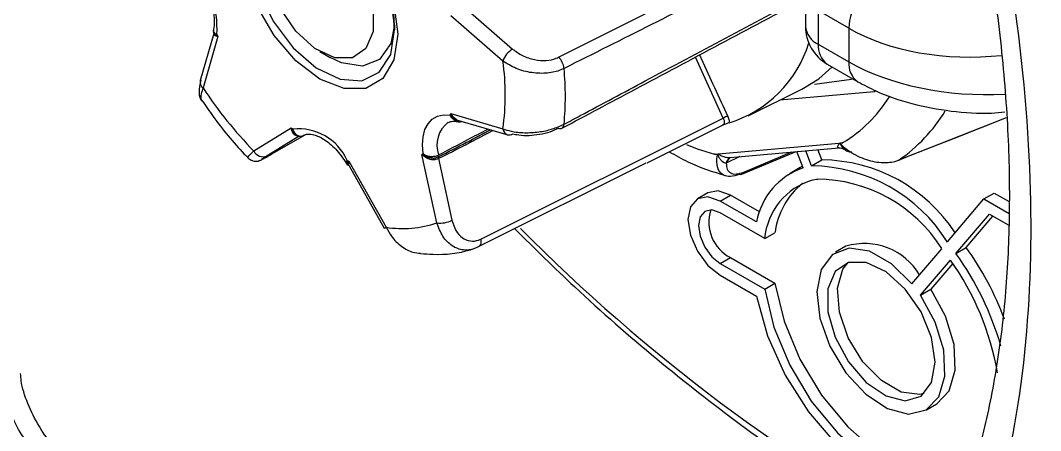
# Model space of a CAD drawing. Extents: x 16.7 to 113.1, y 4.5 to 84.5.
# Drawn here: x 19.366 to 20.768, y 5.924 to 6.488 of the extents above; entities that cross this region are included whole.
import ezdxf

# ---------------------------------------------------------------- set-up
doc = ezdxf.new("R2010")
doc.units = 0
doc.header["$MEASUREMENT"] = 0
doc.layers.add('OBJECT', color=7, linetype='CONTINUOUS')

msp = doc.modelspace()

# ---------------------------------------------------------------- linework, layer by layer
at = {"layer": 'OBJECT'}
for p, q in [((20.1058, 6.437), (20.4517, 6.6111)), ((20.4448, 6.5257), (20.4448, 6.4796)), ((19.9778, 6.5043), (20.0425, 6.4483)), ((20.0293, 6.4318), (19.9576, 6.4939)), ((20.5045, 6.4769), (20.4624, 6.5012)), ((20.4624, 6.5012), (20.4624, 6.4551)), ((20.5045, 6.4769), (20.5045, 6.4308)), ((19.6323, 6.4697), (19.6136, 6.4052)), ((19.6378, 6.4653), (19.6174, 6.3949)), ((19.6322, 6.4699), (19.6323, 6.47)), ((20.4624, 6.4551), (20.5045, 6.4308)), ((19.7779, 6.4447), (19.7921, 6.4365)), ((20.332, 6.3534), (20.2938, 6.4372)), ((20.4748, 6.4277), (20.5169, 6.4034)), ((20.4574, 6.3998), (20.5083, 6.4068)), ((20.366, 6.3567), (20.4399, 6.3933)), ((20.5392, 6.39), (20.5419, 6.3915)), ((20.4098, 6.3784), (20.5392, 6.39)), ((19.9576, 6.3595), (20.0293, 6.3387)), ((19.9699, 6.3495), (20.0358, 6.3305)), ((19.9989, 6.1872), (20.332, 6.3534)), ((19.6871, 6.3082), (19.7385, 6.3399)), ((20.0161, 6.3362), (19.9853, 6.3202)), ((20.0121, 6.3373), (19.9861, 6.3236)), ((20.2274, 6.2921), (20.3317, 6.3441)), ((19.7496, 6.3287), (19.7054, 6.3014)), ((19.7118, 6.3041), (19.7575, 6.3304)), ((20.3198, 6.3038), (20.4962, 6.3196)), ((20.3415, 6.2992), (20.4905, 6.3125)), ((20.3574, 6.2762), (20.4321, 6.3073)), ((20.36, 6.2792), (20.4263, 6.3068)), ((20.4416, 6.285), (20.433, 6.3074)), ((20.4533, 6.2877), (20.4452, 6.3085)), ((20.4674, 6.2959), (20.4619, 6.31)), ((19.8174, 6.2944), (19.8687, 6.2033)), ((19.9385, 6.2095), (19.9181, 6.3034)), ((19.941, 6.2977), (19.9405, 6.2975)), ((19.9407, 6.3002), (19.9412, 6.3005)), ((19.941, 6.2977), (19.9593, 6.2132)), ((20.3545, 6.3004), (20.3361, 6.2913)), ((20.3413, 6.299), (20.3415, 6.2992)), ((20.4533, 6.2877), (20.4674, 6.2959)), ((20.5724, 6.2954), (20.573, 6.2957)), ((19.818, 6.2877), (19.8663, 6.2021)), ((20.2258, 6.2913), (19.9944, 6.1759)), ((20.3361, 6.2913), (20.3358, 6.2914)), ((20.4378, 6.2855), (20.4237, 6.2773)), ((20.4408, 6.2871), (20.4378, 6.2855)), ((20.4606, 6.2688), (20.4545, 6.2683)), ((20.4606, 6.2688), (20.4603, 6.2695)), ((20.4606, 6.2688), (20.4623, 6.2698)), ((20.3106, 6.2507), (20.2965, 6.2425)), ((20.6899, 6.2422), (20.7041, 6.2504)), ((20.7041, 6.2504), (20.7245, 6.2386)), ((20.3277, 6.2394), (20.3419, 6.2476)), ((20.3775, 6.2106), (20.3277, 6.2394)), ((20.3818, 6.2245), (20.3419, 6.2476)), ((20.6398, 6.1831), (20.6899, 6.2422)), ((20.6899, 6.2422), (20.7248, 6.2221)), ((20.3889, 6.1878), (20.3277, 6.2231)), ((20.6516, 6.1673), (20.6976, 6.2215)), ((20.6658, 6.1755), (20.7024, 6.2187)), ((20.6976, 6.2215), (20.724, 6.2062)), ((20.3889, 6.1878), (20.403, 6.1959)), ((20.5003, 6.1772), (20.4862, 6.1691)), ((20.5912, 6.1258), (20.632, 6.1739)), ((20.6516, 6.1673), (20.6658, 6.1755)), ((20.3277, 6.1537), (20.3419, 6.1618)), ((20.3277, 6.1537), (20.3889, 6.1184)), ((20.3419, 6.1618), (20.403, 6.1265)), ((20.603, 6.11), (20.6439, 6.1582)), ((20.6471, 6.1535), (20.6171, 6.1181)), ((20.3277, 6.1373), (20.3775, 6.1086)), ((20.3889, 6.1184), (20.403, 6.1265)), ((20.603, 6.11), (20.6171, 6.1181)), ((20.6112, 5.9525), (20.6253, 5.9607))]:
    msp.add_line(p, q, dxfattribs=at)
at = {"layer": 'OBJECT', "flags": 128}
for points in [[(19.8849, 6.4687), (19.8796, 6.4335), (19.8644, 6.4079), (19.8408, 6.3942), (19.811, 6.3939), (19.7779, 6.4069), (19.7449, 6.432), (19.7151, 6.4668), (19.6914, 6.5077), (19.6763, 6.5509), (19.671, 6.5921), (19.6763, 6.6272), (19.6914, 6.6529), (19.7151, 6.6666), (19.7449, 6.6669), (19.7779, 6.6539), (19.811, 6.6287), (19.8408, 6.594), (19.8644, 6.553), (19.8796, 6.5098), (19.8849, 6.4687)], [(19.7811, 6.647), (19.7728, 6.6513), (19.7411, 6.6604), (19.7137, 6.6555), (19.6936, 6.6373), (19.683, 6.6077), (19.683, 6.5699), (19.6936, 6.528), (19.7137, 6.4866), (19.7411, 6.4501), (19.7728, 6.4225), (19.8055, 6.4068), (19.8354, 6.4047), (19.8595, 6.4164), (19.8751, 6.4406), (19.8805, 6.4748), (19.8805, 6.4748)], [(19.7037, 6.5732), (19.7087, 6.6013), (19.7231, 6.6198), (19.7448, 6.6262), (19.7711, 6.6197), (19.7983, 6.6011), (19.8227, 6.573), (19.8411, 6.5391), (19.8509, 6.504), (19.8509, 6.4725), (19.8411, 6.4488), (19.8227, 6.4361), (19.7983, 6.4362), (19.7711, 6.449), (19.7448, 6.4727), (19.7231, 6.5043), (19.7087, 6.5394), (19.7037, 6.5732)], [(19.8803, 6.4814), (19.8751, 6.4557), (19.8598, 6.4339), (19.8363, 6.4246), (19.8074, 6.4292), (19.7921, 6.4365)], [(20.4399, 6.3933), (20.463, 6.4075), (20.4816, 6.4237)], [(19.9196, 6.3045), (19.9187, 6.3166), (19.9195, 6.3278), (19.9221, 6.3376), (19.9264, 6.3457), (19.9322, 6.3519), (19.9394, 6.356), (19.9477, 6.3579), (19.9569, 6.3575)], [(20.5724, 6.2954), (20.714, 6.3513), (20.7212, 6.3541)], [(20.573, 6.2957), (20.5884, 6.3018), (20.6498, 6.326), (20.7212, 6.3542)], [(19.9861, 6.3236), (19.9932, 6.3273), (20.0124, 6.3372)], [(20.2815, 6.3169), (20.2961, 6.3113), (20.3198, 6.3038)], [(20.3419, 6.2476), (20.3249, 6.2534), (20.3106, 6.2507)], [(20.3277, 6.2394), (20.3108, 6.2453), (20.2965, 6.2425), (20.2869, 6.2315), (20.2835, 6.2139), (20.2869, 6.1924), (20.2965, 6.1703), (20.3108, 6.151), (20.3277, 6.1373)], [(20.3277, 6.2231), (20.3162, 6.2271), (20.3065, 6.2252), (20.3, 6.2177), (20.2977, 6.2057), (20.3, 6.1911), (20.3065, 6.1761), (20.3162, 6.1629), (20.3277, 6.1537)], [(19.9989, 6.1872), (19.9991, 6.1851), (19.9991, 6.1831), (19.9989, 6.1813), (19.9984, 6.1797), (19.9977, 6.1784), (19.9968, 6.1772), (19.9957, 6.1764), (19.9944, 6.1759)], [(20.5912, 6.1258), (20.5629, 6.1533), (20.533, 6.1703), (20.5048, 6.1747), (20.4818, 6.1661), (20.4663, 6.1454), (20.4603, 6.115), (20.4645, 6.0784), (20.4783, 6.0398), (20.5001, 6.0035), (20.5276, 5.9739), (20.5574, 5.9542), (20.5862, 5.9467), (20.6108, 5.9523), (20.6282, 5.9704), (20.6365, 5.9987), (20.6348, 6.0343), (20.6232, 6.0728), (20.603, 6.11)], [(20.6229, 6.0179), (20.6179, 6.0518), (20.6036, 6.0869), (20.5818, 6.1184), (20.5555, 6.1422), (20.5284, 6.155), (20.5039, 6.1551), (20.4856, 6.1424), (20.4757, 6.1187), (20.4757, 6.0872), (20.4856, 6.0521), (20.5039, 6.0182), (20.5284, 5.9901), (20.5555, 5.9715), (20.5818, 5.9649), (20.6036, 5.9714), (20.6179, 5.9899), (20.6229, 6.0179)], [(20.6078, 5.9748), (20.6019, 5.9735), (20.5765, 5.9768), (20.5492, 5.9926), (20.5237, 6.0186), (20.5036, 6.0515), (20.4914, 6.0867), (20.4889, 6.1196), (20.4964, 6.1456), (20.5037, 6.155)], [(20.403, 6.1265), (20.4155, 6.0744), (20.4373, 6.0219), (20.4671, 5.9724), (20.5029, 5.929), (20.5424, 5.8944), (20.5833, 5.8709), (20.6228, 5.8598), (20.6586, 5.8619), (20.6705, 5.8661)], [(20.3889, 6.1184), (20.4014, 6.0662), (20.4232, 6.0138), (20.4529, 5.9643), (20.4887, 5.9209), (20.5283, 5.8863), (20.5691, 5.8627), (20.6087, 5.8516), (20.6444, 5.8537), (20.6742, 5.8689), (20.6771, 5.8714)], [(20.6253, 5.9607), (20.6424, 5.9785), (20.6507, 6.0069), (20.6489, 6.0424), (20.6373, 6.081), (20.6171, 6.1181)], [(20.3775, 6.1086), (20.3929, 6.0542), (20.4172, 6.0003), (20.449, 5.9498), (20.4865, 5.9056), (20.5276, 5.8703), (20.5698, 5.8459), (20.6109, 5.8338), (20.6484, 5.8347), (20.6737, 5.8443)]]:
    msp.add_lwpolyline(points, dxfattribs=at)
at = {"layer": 'OBJECT'}
for centre, radius, start, end in [((19.6672, 6.4665), 0.2134, 2.2328, 57.7618), ((19.5166, 6.4769), 0.12, 355.777, 46.6345), ((20.5973, 6.4724), 0.093, 124.7736, 177.2477), ((20.5048, 6.4796), 0.06, 180, 240.0027), ((20.4744, 6.4823), 0.0297, 185.2071, 246.1137), ((19.6287, 6.4677), 0.00412, 353.7468, 25.7425), ((20.0362, 6.6798), 0.4525, 207.9064, 208.3015), ((20.0581, 6.4223), 0.0303, 121.0403, 161.845), ((20.2901, 6.5059), 0.1668, 287.3723, 342.8225), ((20.492, 6.452), 0.0298, 173.9229, 234.7641), ((20.0882, 6.4191), 0.0251, 5.7284, 45.5342), ((19.6941, 6.3853), 0.3384, 352.0997, 7.9003), ((19.7197, 6.3832), 0.3954, 354.4369, 5.5631), ((20.5341, 6.4277), 0.0298, 173.9265, 234.7255), ((19.6236, 6.4031), 0.0103, 167.9191, 232.5897), ((20.1018, 6.7129), 0.5795, 213.2808, 224.3084), ((20.3953, 6.4864), 0.1949, 301.1951, 327.8388), ((20.4487, 6.4772), 0.22, 304.4073, 328.809), ((19.8154, 6.4071), 0.1499, 340.6772, 341.4943), ((19.9651, 6.3492), 0.00304, 101.5911, 129.4598), ((20.3378, 6.3474), 0.00828, 86.4155, 133.8738), ((19.9509, 6.5977), 0.3339, 230.5149, 230.9942), ((19.7487, 6.2659), 0.0727, 23.707, 96.2984), ((19.9778, 6.3162), 0.0393, 126.8056, 200.1145), ((20.0393, 6.3399), 0.0101, 186.4822, 249.2031), ((20.1079, 6.3444), 0.00549, 247.4796, 295.6939), ((20.1068, 6.3449), 0.00649, 303.3419, 0.4736), ((19.7417, 6.3295), 0.00271, 59.334, 96.8072), ((19.9886, 6.3212), 0.00351, 136.4965, 196.5899), ((20.0379, 6.3387), 0.00848, 255.1048, 302.5037), ((19.6998, 6.3142), 0.014, 205.5413, 293.616), ((20.4596, 6.3035), 0.0362, 24.1676, 25.4977), ((19.8746, 6.4676), 0.1824, 250.9829, 251.7002), ((19.8674, 6.3756), 0.0883, 305.0888, 306.2637), ((19.9097, 6.3023), 0.0172, 344.8599, 350.959), ((19.9448, 6.2986), 0.00437, 158.7399, 194.2926), ((19.9368, 6.3018), 0.00426, 338.2266, 12.6396), ((19.9453, 6.2987), 0.00444, 155.7153, 191.9166), ((20.2907, 6.293), 0.035, 17.0399, 18.3684), ((20.3469, 6.2892), 0.0113, 119.9315, 169.1386), ((20.3485, 6.2885), 0.0127, 123.2525, 166.8619), ((20.4656, 6.0752), 0.2207, 33.0772, 89.5197), ((19.8141, 6.2858), 0.00436, 31.0848, 62.2573), ((20.3554, 6.2807), 0.00488, 294.8324, 342.624), ((20.4736, 6.1927), 0.0977, 109.0866, 169.4171), ((20.4509, 6.0649), 0.2228, 32.0359, 89.3996), ((20.3557, 6.2805), 0.00455, 250.7964, 291.5024), ((20.4811, 6.1795), 0.0927, 106.7274, 174.9006), ((20.4593, 6.0656), 0.2039, 32.1038, 89.7119), ((20.5057, 6.1829), 0.1035, 128.6822, 172.7627), ((20.3667, 6.2104), 0.0546, 162.1557, 242.9158), ((19.891, 6.3478), 0.1462, 261.2485, 288.9703), ((19.9438, 6.2411), 0.032, 260.5814, 299.1264), ((19.8601, 6.2173), 0.0165, 292.0636, 301.671), ((21.8122, 7.9437), 2.4755, 224.7226, 241.6195), ((20.5258, 6.0921), 0.0888, 31.2426, 106.6344), ((20.31, 5.9231), 0.4199, 16.1562, 35.5603), ((20.3193, 5.9284), 0.4256, 20.4256, 35.494), ((20.3444, 5.9422), 0.3692, 9.5158, 35.7958)]:
    msp.add_arc(centre, radius, start, end, dxfattribs=at)
for centre, major_axis, ratio, start_param, end_param in [((20.6812, 6.5884), (0.2499, 0.0106), 0.603442, 3.901509, 4.819624), ((20.6812, 6.5234), (0.2499, -0.0096), 0.549881, 3.948152, 4.883357), ((20.5357, 6.3991), (-0.005, 0.00866), 0.577356, 2.879871, 3.148475)]:
    msp.add_ellipse(centre, major_axis=major_axis, ratio=ratio, start_param=start_param, end_param=end_param, dxfattribs=at)
for points, knots in [([(20.7603, 5.4357), (20.788, 5.494), (20.8442, 5.6121), (20.8842, 5.7997), (20.9022, 5.968), (20.9072, 6.108), (20.9032, 6.2561), (20.8858, 6.4529), (20.8461, 6.7038), (20.7891, 6.9065), (20.7603, 7.0091)], [0, 0, 0, 0, 0.158308, 0.320393, 0.4075, 0.494607, 0.584228, 0.67385, 0.834938, 1, 1, 1, 1]), ([(20.594, 6.9959), (20.5953, 6.9922), (20.6121, 6.9442), (20.638, 6.8514), (20.6711, 6.7185), (20.6961, 6.5871), (20.7139, 6.4593), (20.7238, 6.3371), (20.726, 6.2217), (20.7208, 6.1132), (20.7085, 6.0112), (20.6891, 5.916), (20.663, 5.8289), (20.6305, 5.751), (20.5925, 5.6832), (20.5486, 5.626), (20.5092, 5.5852), (20.4823, 5.567), (20.4738, 5.5613)], [0, 0, 0, 0, 0.0057715, 0.0742779, 0.1436979, 0.2135393, 0.2831702, 0.3519849, 0.4195578, 0.4866328, 0.554417, 0.6228685, 0.6916463, 0.7604292, 0.8289965, 0.8975493, 0.9679071, 1, 1, 1, 1]), ([(20.6295, 6.9566), (20.6393, 6.9241), (20.677, 6.7993), (20.7253, 6.5813), (20.7562, 6.3163), (20.7549, 6.0686), (20.7252, 5.877), (20.6812, 5.7304), (20.6468, 5.6614), (20.6295, 5.6267)], [0, 0, 0, 0, 0.062214, 0.238483, 0.419893, 0.595629, 0.776478, 0.887615, 1, 1, 1, 1]), ([(20.4625, 6.5971), (20.456, 6.5938), (20.4197, 6.5755), (20.3033, 6.517), (20.1934, 6.4618), (20.1132, 6.4216)], [0, 0, 0, 0, 0.056183, 0.311886, 1, 1, 1, 1]), ([(19.8458, 6.5814), (19.846, 6.5812), (19.8543, 6.5702), (19.8659, 6.5442), (19.8784, 6.5073), (19.8798, 6.4854), (19.8805, 6.4748)], [0, 0, 0, 0, 0.006071, 0.3458, 0.684938, 1, 1, 1, 1]), ([(19.6126, 6.5422), (19.6147, 6.5393), (19.6219, 6.5296), (19.6295, 6.5103), (19.6338, 6.4886), (19.6322, 6.4784), (19.6314, 6.4736)], [0, 0, 0, 0, 0.132867, 0.434646, 0.733469, 1, 1, 1, 1]), ([(20.1103, 6.3394), (20.1437, 6.3572), (20.2553, 6.4166), (20.3667, 6.4761), (20.4448, 6.5177)], [0, 0, 0, 0, 0.2996579, 1, 1, 1, 1]), ([(20.1132, 6.3449), (20.1207, 6.3489), (20.1579, 6.3687), (20.2684, 6.4277), (20.3715, 6.4827), (20.4448, 6.5218)], [0, 0, 0, 0, 0.067336, 0.336684, 1, 1, 1, 1]), ([(19.6318, 6.4745), (19.6317, 6.4743), (19.6313, 6.4731), (19.6315, 6.471), (19.6324, 6.4696), (19.6328, 6.4691)], [0, 0, 0, 0, 0.132721, 0.640442, 1, 1, 1, 1]), ([(19.6318, 6.4749), (19.6317, 6.4743), (19.6313, 6.4727), (19.6324, 6.4706), (19.6341, 6.4692), (19.6352, 6.4685), (19.6357, 6.4683), (19.636, 6.4682), (19.6361, 6.4681), (19.6362, 6.4681), (19.6362, 6.468), (19.6363, 6.468)], [0, 0, 0, 0, 0.214027, 0.601823, 0.813345, 0.909827, 0.956103, 0.97858, 0.986692, 0.988978, 1, 1, 1, 1]), ([(19.6328, 6.4672), (19.6327, 6.4673), (19.6322, 6.4679), (19.6318, 6.4687), (19.6323, 6.4696), (19.6323, 6.4697)], [0, 0, 0, 0, 0.14165, 0.887361, 1, 1, 1, 1]), ([(19.6324, 6.4695), (19.6328, 6.469), (19.634, 6.4674), (19.6361, 6.4661), (19.6377, 6.4653), (19.6378, 6.4653)], [0, 0, 0, 0, 0.305813, 0.98165, 1, 1, 1, 1]), ([(19.6363, 6.468), (19.6362, 6.468), (19.6362, 6.468), (19.6361, 6.468), (19.636, 6.4681), (19.6358, 6.4681), (19.6353, 6.4681), (19.6343, 6.4683), (19.6332, 6.4687), (19.6327, 6.4692), (19.6324, 6.4695)], [0, 0, 0, 0, 0.018932, 0.022873, 0.037917, 0.077598, 0.15875, 0.32593, 0.684843, 1, 1, 1, 1]), ([(19.6378, 6.4653), (19.6377, 6.4653), (19.6362, 6.4655), (19.6342, 6.4661), (19.6332, 6.4669), (19.6328, 6.4672)], [0, 0, 0, 0, 0.018331, 0.693918, 1, 1, 1, 1]), ([(20.0425, 6.4483), (20.0469, 6.4451), (20.0556, 6.4386), (20.0723, 6.4332), (20.0886, 6.4319), (20.0997, 6.4342), (20.1047, 6.4365), (20.1058, 6.437)], [0, 0, 0, 0, 0.244967, 0.490377, 0.723034, 0.938926, 1, 1, 1, 1]), ([(20.2993, 6.4402), (20.3001, 6.4385), (20.3129, 6.4101), (20.326, 6.382), (20.3383, 6.3557)], [0, 0, 0, 0, 0.059674, 1, 1, 1, 1]), ([(20.1132, 6.4216), (20.1118, 6.4209), (20.1051, 6.4177), (20.0904, 6.4144), (20.0688, 6.415), (20.0467, 6.4208), (20.0351, 6.4281), (20.0293, 6.4318)], [0, 0, 0, 0, 0.062062, 0.280898, 0.514816, 0.758819, 1, 1, 1, 1]), ([(19.6144, 6.4054), (19.613, 6.3998), (19.6107, 6.3904), (19.6129, 6.38), (19.616, 6.3771), (19.616, 6.3771)], [0, 0, 0, 0, 0.587146, 0.990508, 1, 1, 1, 1]), ([(19.6174, 6.3949), (19.6164, 6.3921), (19.614, 6.3854), (19.6137, 6.3792), (19.6159, 6.3776), (19.6162, 6.3774)], [0, 0, 0, 0, 0.379726, 0.915471, 1, 1, 1, 1]), ([(20.5169, 6.4034), (20.5249, 6.3991), (20.5476, 6.3869), (20.5904, 6.3722), (20.6446, 6.3622), (20.6885, 6.3588), (20.7126, 6.3612), (20.7187, 6.3619)], [0, 0, 0, 0, 0.141406, 0.400655, 0.65785, 0.914041, 1, 1, 1, 1]), ([(19.6161, 6.3773), (19.6211, 6.3701), (19.6389, 6.3441), (19.6605, 6.3181), (19.6773, 6.3005), (19.679, 6.2988)], [0, 0, 0, 0, 0.2580164, 0.9259626, 1, 1, 1, 1]), ([(19.9546, 6.347), (19.9557, 6.3478), (19.9585, 6.3498), (19.9643, 6.3488), (19.9678, 6.3482)], [0, 0, 0, 0, 0.402362, 1, 1, 1, 1]), ([(19.9569, 6.3575), (19.9569, 6.3574), (19.9569, 6.3574), (19.957, 6.3573), (19.9571, 6.3572), (19.9573, 6.3568), (19.9578, 6.3562), (19.959, 6.3548), (19.9608, 6.3531), (19.9625, 6.3521), (19.9632, 6.3516)], [0, 0, 0, 0, 0.0189371, 0.0228625, 0.0379129, 0.0775667, 0.15873, 0.3259173, 0.6848241, 1, 1, 1, 1]), ([(19.9673, 6.3484), (19.9672, 6.3484), (19.9662, 6.3485), (19.9636, 6.3497), (19.9606, 6.3519), (19.9585, 6.3546), (19.9576, 6.3561), (19.9572, 6.3568), (19.957, 6.3571), (19.957, 6.3573), (19.9569, 6.3574), (19.9569, 6.3574), (19.9569, 6.3575)], [0, 0, 0, 0, 0.029608, 0.237296, 0.613628, 0.818889, 0.912496, 0.957403, 0.979217, 0.987101, 0.989299, 1, 1, 1, 1]), ([(19.9576, 6.3595), (19.9576, 6.3595), (19.9589, 6.3575), (19.9611, 6.3548), (19.9637, 6.3528), (19.9645, 6.3522)], [0, 0, 0, 0, 0.018337, 0.69393, 1, 1, 1, 1]), ([(19.9632, 6.3516), (19.9625, 6.3522), (19.9603, 6.3544), (19.9586, 6.3573), (19.9576, 6.3595), (19.9576, 6.3595)], [0, 0, 0, 0, 0.305803, 0.981651, 1, 1, 1, 1]), ([(19.9725, 6.3488), (19.9723, 6.3487), (19.9708, 6.3483), (19.9677, 6.349), (19.9648, 6.3504), (19.9634, 6.3514), (19.9632, 6.3516)], [0, 0, 0, 0, 0.051549, 0.518521, 0.920139, 1, 1, 1, 1]), ([(19.9645, 6.3522), (19.9661, 6.3511), (19.9678, 6.3499), (19.9697, 6.3497), (19.9699, 6.3496)], [0, 0, 0, 0, 0.881777, 1, 1, 1, 1]), ([(19.9674, 6.3486), (19.9681, 6.3484), (19.9699, 6.3478), (19.9718, 6.3483), (19.9729, 6.3486)], [0, 0, 0, 0, 0.38803, 1, 1, 1, 1]), ([(20.3317, 6.3441), (20.3319, 6.3442), (20.3329, 6.3446), (20.3339, 6.3463), (20.3339, 6.3495), (20.3327, 6.3521), (20.332, 6.3534)], [0, 0, 0, 0, 0.053234, 0.358039, 0.677461, 1, 1, 1, 1]), ([(20.3383, 6.3557), (20.339, 6.3538), (20.3403, 6.3505), (20.34, 6.3479), (20.3399, 6.3467)], [0, 0, 0, 0, 0.552192, 1, 1, 1, 1]), ([(19.7385, 6.3399), (19.7385, 6.3399), (19.7392, 6.3377), (19.7406, 6.3348), (19.7425, 6.3326), (19.743, 6.3319)], [0, 0, 0, 0, 0.018359, 0.694179, 1, 1, 1, 1]), ([(19.7413, 6.3322), (19.7409, 6.3329), (19.7396, 6.335), (19.7388, 6.3378), (19.7385, 6.3399), (19.7385, 6.3399)], [0, 0, 0, 0, 0.306069, 0.981678, 1, 1, 1, 1]), ([(19.7407, 6.3382), (19.7407, 6.3381), (19.7407, 6.3381), (19.7407, 6.338), (19.7408, 6.3378), (19.7409, 6.3375), (19.7412, 6.3367), (19.7418, 6.3352), (19.7434, 6.3325), (19.746, 6.3301), (19.7494, 6.3287), (19.7525, 6.3285), (19.7546, 6.3293), (19.7555, 6.3297)], [0, 0, 0, 0, 0.0070593, 0.0085159, 0.0137166, 0.0281421, 0.0577969, 0.119645, 0.2552317, 0.5038281, 0.6410225, 0.8383981, 1, 1, 1, 1]), ([(19.743, 6.3319), (19.7427, 6.3324), (19.7418, 6.3335), (19.7412, 6.3354), (19.7409, 6.3368), (19.7408, 6.3375), (19.7407, 6.3378), (19.7407, 6.338), (19.7407, 6.3381), (19.7407, 6.3381), (19.7407, 6.3382)], [0, 0, 0, 0, 0.31517, 0.674091, 0.841305, 0.922408, 0.962121, 0.977166, 0.981062, 1, 1, 1, 1]), ([(19.9409, 6.3027), (19.9542, 6.3097), (19.9768, 6.3216), (19.9993, 6.3335), (20.0085, 6.3383)], [0, 0, 0, 0, 0.590802, 1, 1, 1, 1]), ([(20.0293, 6.3387), (20.0329, 6.3375), (20.0417, 6.3346), (20.0587, 6.3328), (20.0784, 6.3339), (20.0976, 6.3379), (20.108, 6.3426), (20.1132, 6.3449)], [0, 0, 0, 0, 0.156463, 0.377208, 0.586935, 0.792745, 1, 1, 1, 1]), ([(20.1058, 6.3393), (20.1019, 6.3375), (20.0941, 6.3339), (20.0796, 6.3304), (20.0647, 6.3288), (20.0518, 6.3293), (20.0452, 6.3309), (20.0425, 6.3315)], [0, 0, 0, 0, 0.20417, 0.408137, 0.617899, 0.840882, 1, 1, 1, 1]), ([(20.3399, 6.3467), (20.3388, 6.3464), (20.3362, 6.3456), (20.3327, 6.3444), (20.3307, 6.3437), (20.3307, 6.3437)], [0, 0, 0, 0, 0.41795, 0.987087, 1, 1, 1, 1]), ([(20.3317, 6.3441), (20.3317, 6.344), (20.3317, 6.344), (20.3314, 6.344), (20.3312, 6.344)], [0, 0, 0, 0, 0.27961, 1, 1, 1, 1]), ([(19.748, 6.3289), (19.748, 6.3289), (19.7468, 6.3285), (19.7444, 6.3294), (19.7424, 6.3309), (19.7415, 6.3321), (19.7413, 6.3322)], [0, 0, 0, 0, 0.021039, 0.452416, 0.912979, 1, 1, 1, 1]), ([(19.743, 6.3319), (19.7432, 6.3317), (19.7438, 6.331), (19.7447, 6.3305), (19.7453, 6.3302)], [0, 0, 0, 0, 0.251854, 1, 1, 1, 1]), ([(19.7452, 6.3301), (19.7463, 6.3296), (19.7485, 6.3284), (19.7523, 6.3283), (19.7545, 6.3294), (19.7554, 6.3298)], [0, 0, 0, 0, 0.331859, 0.705572, 1, 1, 1, 1]), ([(19.7554, 6.3297), (19.7567, 6.3303), (19.7603, 6.3319), (19.7702, 6.3312), (19.7858, 6.3235), (19.8023, 6.3092), (19.8114, 6.2955), (19.816, 6.2885)], [0, 0, 0, 0, 0.127238, 0.350294, 0.555683, 0.773577, 1, 1, 1, 1]), ([(19.9412, 6.3005), (19.954, 6.307), (19.9689, 6.3147), (19.9838, 6.3224), (19.9861, 6.3236)], [0, 0, 0, 0, 0.849806, 1, 1, 1, 1]), ([(19.6794, 6.2992), (19.6792, 6.2996), (19.6789, 6.3007), (19.6842, 6.3055), (19.6871, 6.3082)], [0, 0, 0, 0, 0.44701, 1, 1, 1, 1]), ([(19.9853, 6.3202), (19.983, 6.319), (19.9683, 6.3114), (19.9535, 6.304), (19.941, 6.2977)], [0, 0, 0, 0, 0.150182, 1, 1, 1, 1]), ([(20.2576, 6.3072), (20.2662, 6.3024), (20.2918, 6.2879), (20.3177, 6.2798), (20.3349, 6.2745)], [0, 0, 0, 0, 0.333337, 1, 1, 1, 1]), ([(20.4905, 6.3126), (20.4901, 6.3126), (20.4893, 6.3128), (20.4894, 6.3146), (20.4902, 6.3168), (20.4911, 6.3185), (20.4917, 6.3189), (20.492, 6.3191), (20.4922, 6.3191), (20.4923, 6.3191)], [0, 0, 0, 0, 0.203707, 0.476066, 0.776513, 0.912018, 0.954595, 0.975619, 1, 1, 1, 1]), ([(20.4905, 6.3124), (20.492, 6.3124), (20.4951, 6.3125), (20.4972, 6.3109), (20.4983, 6.3101)], [0, 0, 0, 0, 0.483939, 1, 1, 1, 1]), ([(20.4923, 6.3191), (20.4934, 6.3192), (20.4947, 6.3194), (20.496, 6.3196), (20.4962, 6.3196)], [0, 0, 0, 0, 0.8209, 1, 1, 1, 1]), ([(20.4927, 6.3183), (20.4926, 6.3184), (20.4926, 6.3184), (20.4925, 6.3184), (20.4925, 6.3184), (20.4925, 6.3183), (20.4924, 6.3182), (20.4925, 6.3178), (20.4933, 6.3164), (20.495, 6.3135), (20.4973, 6.3117), (20.4987, 6.3106)], [0, 0, 0, 0, 0.0128829, 0.0224094, 0.0292279, 0.0359927, 0.0449426, 0.066061, 0.1524421, 0.4956215, 1, 1, 1, 1]), ([(20.4962, 6.3196), (20.496, 6.3195), (20.4948, 6.3191), (20.4936, 6.3187), (20.4927, 6.3183)], [0, 0, 0, 0, 0.220718, 1, 1, 1, 1]), ([(20.4927, 6.3183), (20.4928, 6.3182), (20.4959, 6.3151), (20.5057, 6.3068), (20.5246, 6.2965), (20.5478, 6.2914), (20.5639, 6.2926), (20.5712, 6.2951), (20.573, 6.2957)], [0, 0, 0, 0, 0.008303, 0.153518, 0.438824, 0.69828, 0.92379, 1, 1, 1, 1]), ([(20.4987, 6.3106), (20.4991, 6.3101), (20.5009, 6.3083), (20.5044, 6.307), (20.5074, 6.3069), (20.5085, 6.3068)], [0, 0, 0, 0, 0.164155, 0.687138, 1, 1, 1, 1]), ([(19.6791, 6.2988), (19.68, 6.2979), (19.6819, 6.296), (19.6854, 6.2946), (19.6889, 6.294), (19.6918, 6.2941), (19.6939, 6.2946), (19.6952, 6.2951), (19.6961, 6.2954), (19.6973, 6.296), (19.6983, 6.2965), (19.7002, 6.2976), (19.7011, 6.298)], [0, 0, 0, 0, 0.108033, 0.227669, 0.328794, 0.413785, 0.48046, 0.527897, 0.574862, 0.647648, 0.848063, 1, 1, 1, 1]), ([(19.7054, 6.3014), (19.7029, 6.2998), (19.698, 6.2968), (19.6964, 6.2955), (19.6996, 6.2972), (19.7011, 6.298)], [0, 0, 0, 0, 0.343723, 0.688066, 1, 1, 1, 1]), ([(19.7011, 6.298), (19.7011, 6.2981), (19.7023, 6.2987), (19.7066, 6.3011), (19.7108, 6.3035), (19.7118, 6.3041)], [0, 0, 0, 0, 0.036015, 0.78743, 1, 1, 1, 1]), ([(19.8148, 6.291), (19.8146, 6.2913), (19.8142, 6.2919), (19.8145, 6.2933), (19.8148, 6.2942), (19.815, 6.2947), (19.8151, 6.2949), (19.8151, 6.295), (19.8152, 6.2951), (19.8152, 6.2951), (19.8152, 6.2951)], [0, 0, 0, 0, 0.400683, 0.719058, 0.864285, 0.933919, 0.967792, 0.980004, 0.983424, 1, 1, 1, 1]), ([(19.8152, 6.2951), (19.8152, 6.2951), (19.8152, 6.295), (19.8152, 6.295), (19.8152, 6.2948), (19.8152, 6.2945), (19.8151, 6.2939), (19.8151, 6.2927), (19.8154, 6.2911), (19.8159, 6.2901), (19.8161, 6.2897)], [0, 0, 0, 0, 0.0189377, 0.0228338, 0.037879, 0.0775917, 0.158695, 0.3259089, 0.6848296, 1, 1, 1, 1]), ([(19.8161, 6.2897), (19.8161, 6.2901), (19.816, 6.2912), (19.8167, 6.293), (19.8173, 6.2944), (19.8174, 6.2944)], [0, 0, 0, 0, 0.305821, 0.981641, 1, 1, 1, 1]), ([(19.8174, 6.2944), (19.8174, 6.2944), (19.8171, 6.2926), (19.817, 6.2903), (19.8176, 6.2886), (19.8178, 6.2881)], [0, 0, 0, 0, 0.018322, 0.693931, 1, 1, 1, 1]), ([(19.9263, 6.2978), (19.9254, 6.2983), (19.9224, 6.2997), (19.9197, 6.3018), (19.9182, 6.3034), (19.9181, 6.3034)], [0, 0, 0, 0, 0.306082, 0.981669, 1, 1, 1, 1]), ([(19.9181, 6.3034), (19.9182, 6.3034), (19.9198, 6.3022), (19.9226, 6.3008), (19.9257, 6.2999), (19.9267, 6.2996)], [0, 0, 0, 0, 0.01835, 0.694187, 1, 1, 1, 1]), ([(19.9196, 6.3045), (19.9196, 6.3044), (19.9197, 6.3044), (19.9198, 6.3044), (19.9199, 6.3043), (19.9202, 6.3041), (19.9208, 6.3037), (19.9222, 6.3029), (19.9252, 6.3016), (19.9293, 6.3007), (19.9339, 6.3007), (19.9377, 6.3013), (19.9399, 6.3023), (19.9409, 6.3027)], [0, 0, 0, 0, 0.007066, 0.008531, 0.013731, 0.028139, 0.057804, 0.119651, 0.255243, 0.503831, 0.641028, 0.838401, 1, 1, 1, 1]), ([(19.9267, 6.2996), (19.9258, 6.3), (19.924, 6.3008), (19.922, 6.3022), (19.9207, 6.3034), (19.9201, 6.3039), (19.9199, 6.3042), (19.9198, 6.3043), (19.9197, 6.3044), (19.9196, 6.3044), (19.9196, 6.3045)], [0, 0, 0, 0, 0.315157, 0.67407, 0.84125, 0.922402, 0.962083, 0.977127, 0.981068, 1, 1, 1, 1]), ([(19.9405, 6.2975), (19.9394, 6.2971), (19.9367, 6.296), (19.9319, 6.296), (19.9284, 6.2969), (19.9266, 6.2977), (19.9263, 6.2978)], [0, 0, 0, 0, 0.288977, 0.637085, 0.928439, 1, 1, 1, 1]), ([(19.9267, 6.2996), (19.9284, 6.2992), (19.9319, 6.2983), (19.937, 6.2986), (19.9395, 6.2997), (19.9407, 6.3002)], [0, 0, 0, 0, 0.359929, 0.709166, 1, 1, 1, 1]), ([(20.3198, 6.3038), (20.3201, 6.3039), (20.3214, 6.3039), (20.3228, 6.304), (20.3239, 6.304)], [0, 0, 0, 0, 0.179053, 1, 1, 1, 1]), ([(20.3241, 6.3033), (20.323, 6.3034), (20.3216, 6.3036), (20.3202, 6.3038), (20.3198, 6.3038)], [0, 0, 0, 0, 0.779319, 1, 1, 1, 1]), ([(20.3542, 6.2762), (20.35, 6.2748), (20.3414, 6.2721), (20.3316, 6.2742), (20.325, 6.2809), (20.3227, 6.2911), (20.3234, 6.2994), (20.3241, 6.3031), (20.3241, 6.3033)], [0, 0, 0, 0, 0.200874, 0.400025, 0.605989, 0.832566, 0.991709, 1, 1, 1, 1]), ([(20.3239, 6.304), (20.324, 6.304), (20.3242, 6.304), (20.3246, 6.304), (20.3255, 6.3037), (20.3279, 6.3023), (20.3319, 6.3005), (20.3369, 6.2991), (20.3402, 6.2992), (20.3415, 6.2993)], [0, 0, 0, 0, 0.024371, 0.045382, 0.087961, 0.223475, 0.523935, 0.796283, 1, 1, 1, 1]), ([(20.3358, 6.2914), (20.3351, 6.2914), (20.3333, 6.2916), (20.3305, 6.2934), (20.3276, 6.2967), (20.3256, 6.3001), (20.3248, 6.3025), (20.3245, 6.3032), (20.3244, 6.3033), (20.3243, 6.3033), (20.3243, 6.3033), (20.3242, 6.3033), (20.3242, 6.3033), (20.3241, 6.3033), (20.3241, 6.3033)], [0, 0, 0, 0, 0.1535, 0.380159, 0.626291, 0.875662, 0.967806, 0.976812, 0.980953, 0.984134, 0.9874, 0.990543, 0.996551, 1, 1, 1, 1]), ([(19.8146, 6.2911), (19.8147, 6.2909), (19.8148, 6.2905), (19.8151, 6.2902), (19.8154, 6.2901)], [0, 0, 0, 0, 0.417635, 1, 1, 1, 1]), ([(19.8154, 6.2901), (19.8158, 6.2895), (19.8163, 6.2888), (19.8171, 6.2886), (19.8172, 6.2885)], [0, 0, 0, 0, 0.856638, 1, 1, 1, 1]), ([(19.8173, 6.2886), (19.8169, 6.2888), (19.8164, 6.2891), (19.8161, 6.2896), (19.8161, 6.2897)], [0, 0, 0, 0, 0.783977, 1, 1, 1, 1]), ([(19.8171, 6.2885), (19.8172, 6.2885), (19.8175, 6.2884), (19.8177, 6.288), (19.818, 6.2877)], [0, 0, 0, 0, 0.0565708, 1, 1, 1, 1]), ([(19.8178, 6.2881), (19.8179, 6.2879), (19.8179, 6.2878), (19.818, 6.2877), (19.818, 6.2877)], [0, 0, 0, 0, 0.992975, 1, 1, 1, 1]), ([(20.3361, 6.2913), (20.3363, 6.2884), (20.3368, 6.2826), (20.3416, 6.2775), (20.3494, 6.2757), (20.3565, 6.278), (20.36, 6.2792)], [0, 0, 0, 0, 0.255732, 0.511068, 0.755324, 1, 1, 1, 1]), ([(19.9944, 6.1759), (19.993, 6.1752), (19.9867, 6.1724), (19.9745, 6.171), (19.9591, 6.1768), (19.9459, 6.1899), (19.941, 6.203), (19.9385, 6.2095)], [0, 0, 0, 0, 0.062062, 0.280899, 0.514818, 0.758819, 1, 1, 1, 1]), ([(19.9593, 6.2132), (19.9608, 6.2082), (19.9639, 6.1982), (19.9731, 6.1881), (19.9841, 6.1836), (19.9931, 6.1845), (19.9979, 6.1867), (19.9989, 6.1872)], [0, 0, 0, 0, 0.2449687, 0.4903752, 0.7230324, 0.9389253, 1, 1, 1, 1]), ([(19.8687, 6.2033), (19.8711, 6.1991), (19.8768, 6.1889), (19.8895, 6.1767), (19.9037, 6.1686), (19.9127, 6.1679), (19.9162, 6.1676)], [0, 0, 0, 0, 0.216982, 0.523108, 0.813956, 1, 1, 1, 1]), ([(20.0456, 6.2014), (20.0729, 6.1743), (20.1367, 6.1111), (20.2404, 6.0212), (20.3552, 5.9307), (20.4715, 5.8505), (20.564, 5.7928), (20.6175, 5.7656), (20.6319, 5.7583)], [0, 0, 0, 0, 0.145855, 0.341176, 0.536556, 0.731998, 0.927502, 1, 1, 1, 1]), ([(19.9162, 6.1674), (19.9218, 6.1669), (19.9452, 6.1648), (19.9696, 6.1677), (19.9871, 6.1732), (19.9882, 6.1736)], [0, 0, 0, 0, 0.229803, 0.948254, 1, 1, 1, 1]), ([(19.4151, 5.8997), (19.4144, 5.9003), (19.4063, 5.9086), (19.3916, 5.9292), (19.3759, 5.9606), (19.3675, 5.9872), (19.367, 5.9989), (19.3668, 6.0022)], [0, 0, 0, 0, 0.025839, 0.311935, 0.601613, 0.888955, 1, 1, 1, 1]), ([(19.3886, 5.8923), (19.3815, 5.9006), (19.3672, 5.9172), (19.3518, 5.9488), (19.3485, 5.9695), (19.3468, 5.9802)], [0, 0, 0, 0, 0.326673, 0.652869, 1, 1, 1, 1])]:
    msp.add_open_spline(points, degree=3, knots=knots, dxfattribs=at)

doc.saveas('drawing.dxf')
